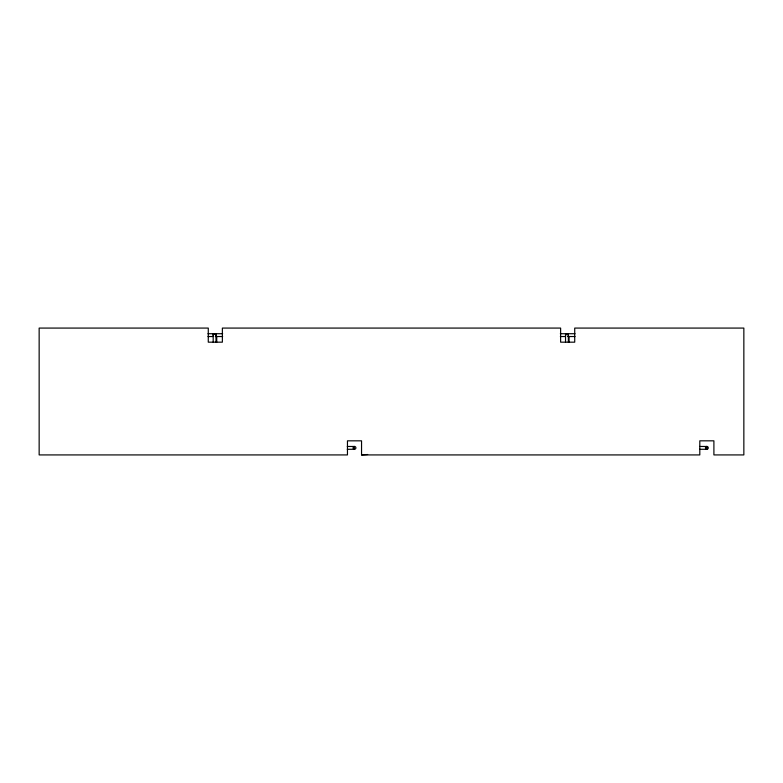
<?xml version="1.0" encoding="UTF-8"?>
<svg xmlns="http://www.w3.org/2000/svg" width="783" height="783" viewBox="0 0 783 783"><rect width="100%" height="100%" fill="white"/><g stroke="black" fill="none" stroke-linecap="round" stroke-linejoin="round"><path stroke-width="1.17" d="M361.55 454.923L699.806 454.923L699.806 440.829L713.9 440.829L713.9 454.923L743.85 454.923L743.85 328.077L574.722 328.077L574.722 342.171L560.618 342.171L560.628 328.077L222.372 328.077L222.372 342.171L208.268 342.171L208.278 328.077L39.15 328.077L39.15 454.923L347.456 454.923L347.456 440.829L361.55 440.829L361.55 454.923L367.648 454.502M207.984 333.715L222.666 333.715M560.334 333.715L575.016 333.715M207.984 336.533L212.898 336.533M215.325 336.533L222.666 336.533M560.334 336.533L565.228 336.533M567.675 336.533L575.016 336.533M347.28 446.467L354.503 446.467M699.63 446.467L706.853 446.467M347.28 449.285L354.503 449.285M699.63 449.285L706.853 449.285M707.215 446.467L707.215 449.285M706.491 446.467L706.491 449.285M569.084 336.367L569.084 342.171M568.35 342.171L568.35 334.047L565.532 334.047L565.532 342.171M354.141 446.467L354.141 447.514M354.141 448.238L354.141 449.285M216.734 336.367L216.734 342.171M216 342.171L216 334.047L213.182 334.047L213.182 342.171M214.62 333.901A1.409 1.409 0 0 1 216.03 333.901M565.727 335.829A1.409 1.409 0 0 1 566.941 333.715A1.409 1.409 0 0 1 568.164 335.829M566.97 333.901A1.409 1.409 0 0 1 568.38 333.901M213.377 335.829A1.409 1.409 0 0 1 214.591 333.715A1.409 1.409 0 0 1 215.814 335.829M353.799 449.099A1.409 1.409 0 0 0 355.913 447.876A1.409 1.409 0 0 0 353.799 446.653A1.409 1.409 0 0 0 353.799 449.099M706.149 449.099A1.409 1.409 0 0 0 708.263 447.876A1.409 1.409 0 0 0 706.149 446.653A1.409 1.409 0 0 0 706.149 449.099"/></g></svg>
